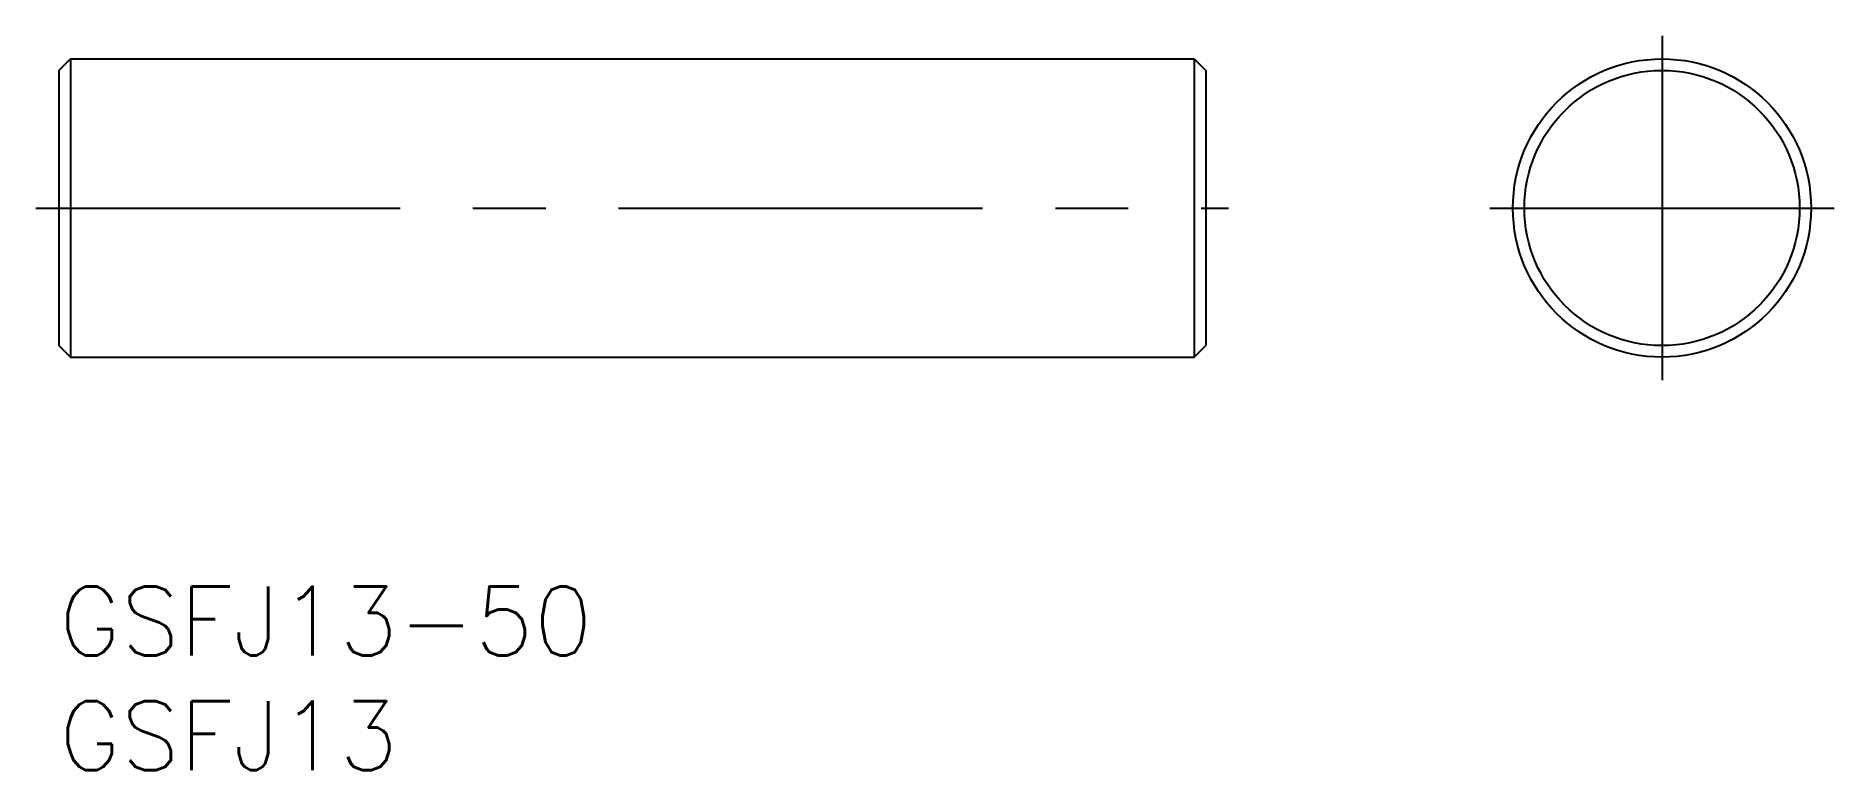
# Model space of a CAD drawing. Extents: x -1 to 77.4, y -8 to 24.
import ezdxf

# ---------------------------------------------------------------- set-up
doc = ezdxf.new("R2010")
doc.units = 0
doc.header["$LTSCALE"] = 0.5
doc.linetypes.add('CENTER', pattern=[50.8, 31.75, -6.35, 6.35, -6.35])
for name, color, linetype in [('MSM_CENTER', 1, 'CENTER'), ('MSM_CONTINUOUS', 7, 'CONTINUOUS'), ('MSM_PART_NUMBER', 7, 'CONTINUOUS')]:
    doc.layers.add(name, color=color, linetype=linetype)
doc.styles.get("Standard").update_dxf_attribs({"font": 'txt.shx', "height": 3, "bigfont": 'bigfont.shx'})

# ---------------------------------------------------------------- blocks, each defined once
blk = doc.blocks.new('*U7')
at = {"layer": 'MSM_PART_NUMBER'}
blk.add_text('GSFJ13-50', height=3, dxfattribs=at).set_placement((0, -3))
blk = doc.blocks.new('*U8')
at = {"layer": 'MSM_PART_NUMBER'}
blk.add_text('GSFJ13', height=3, dxfattribs=at).set_placement((0, -8))

msp = doc.modelspace()

# ---------------------------------------------------------------- linework, layer by layer
at = {"layer": 'MSM_CENTER'}
for p, q in [((69.895, 24), (69.895, 9)), ((-1, 16.5), (51, 16.5)), ((62.395, 16.5), (77.395, 16.5))]:
    msp.add_line(p, q, dxfattribs=at)
at = {"layer": 'MSM_CONTINUOUS'}
for p, q in [((0.5, 23), (0, 22.5)), ((0.5, 23), (49.5, 23)), ((0.5, 23), (0.5, 10)), ((49.5, 23), (49.5, 10)), ((49.5, 23), (50, 22.5)), ((0, 22.5), (0, 10.5)), ((50, 22.5), (50, 10.5)), ((0, 10.5), (0.5, 10)), ((49.5, 10), (50, 10.5)), ((0.5, 10), (49.5, 10))]:
    msp.add_line(p, q, dxfattribs=at)
for radius in [6.5, 6]:
    msp.add_circle((69.895, 16.5), radius, dxfattribs=at)

# ---------------------------------------------------------------- block references
for name in ['*U7', '*U8']:
    msp.add_blockref(name, (0, 0), dxfattribs=at)

doc.saveas('drawing.dxf')
